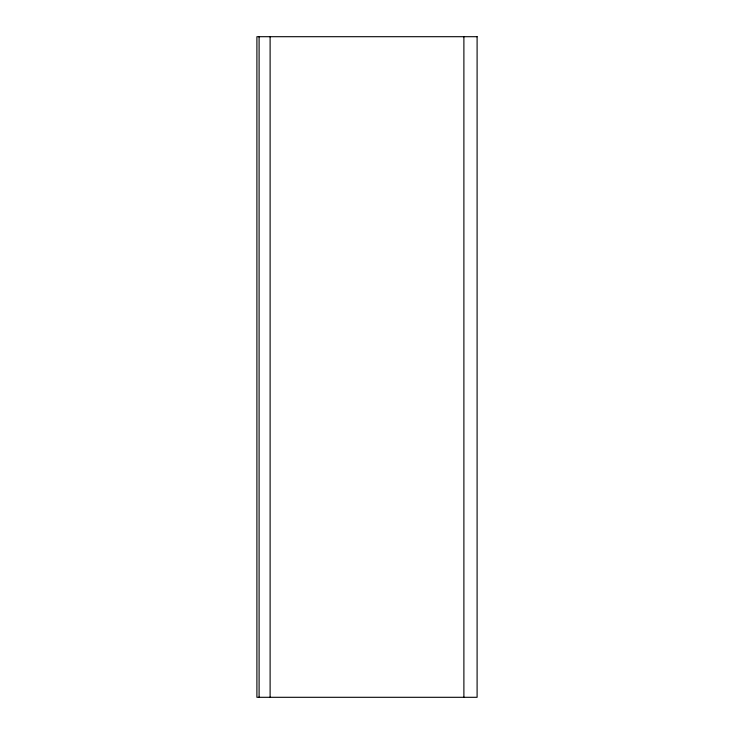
<?xml version="1.0" encoding="UTF-8"?>
<svg xmlns="http://www.w3.org/2000/svg" width="734" height="734" viewBox="0 0 734 734"><rect width="100%" height="100%" fill="white"/><g stroke="black" fill="none" stroke-linecap="round" stroke-linejoin="round"><path stroke-width="1.1" d="M463.888 36.7L463.888 697.3M270.112 36.7L270.112 697.3M259.102 36.7L259.102 697.3M477.1 36.7L256.9 36.7L256.9 697.3L477.1 697.3L477.1 36.7"/></g></svg>
